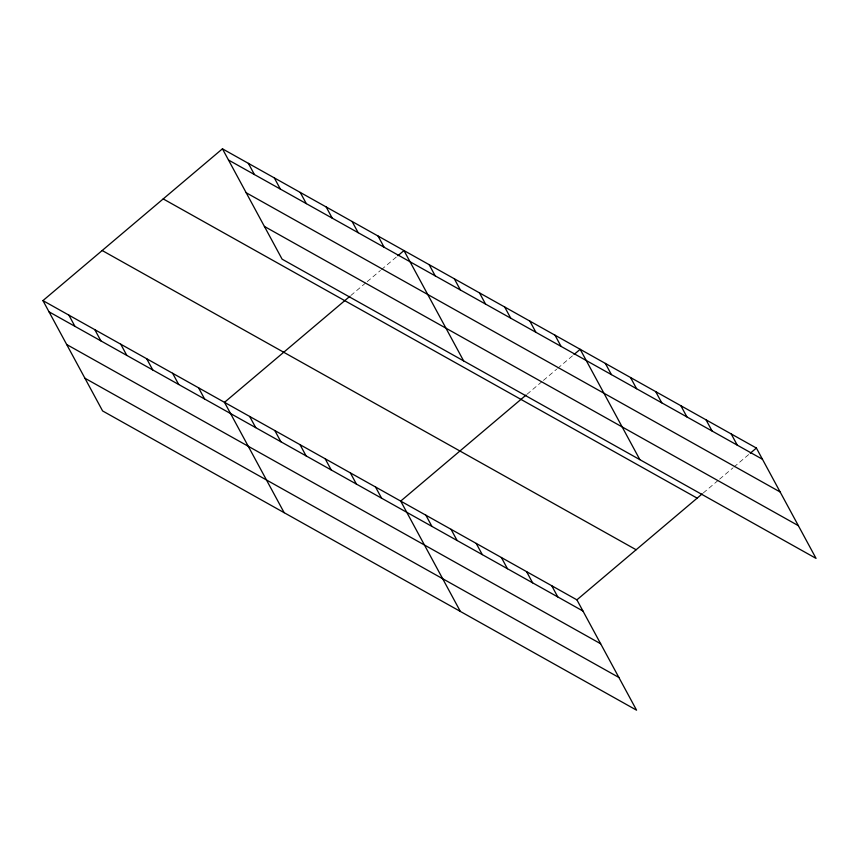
<?xml version="1.0" encoding="UTF-8"?>
<svg xmlns="http://www.w3.org/2000/svg" width="859" height="859" viewBox="0 0 859 859"><rect width="100%" height="100%" fill="white"/><g stroke="black" fill="none" stroke-linecap="round" stroke-linejoin="round"><path stroke-width="0.64" stroke-dasharray="4.29 3.22" d="M350.88 295.464L366.192 282.514M367.212 281.645L380.494 270.424M381.514 269.554L396.826 256.605M527.082 394.217L542.405 381.256M543.425 380.397L556.696 369.166M557.716 368.307L573.039 355.347M703.285 492.959L718.607 480.009M719.627 479.139L732.899 467.919M733.919 467.049L749.241 454.1"/><path stroke-width="1.29" d="M42.95 300.607L576.904 599.84L636.562 710.178L102.608 410.946L42.95 300.607L222.438 148.822L756.392 448.054L816.05 558.393L282.096 259.16L222.438 148.822M349.86 296.334L224.5 402.345L284.157 512.683M397.857 255.746L403.977 250.56L463.635 360.898M526.062 395.076L400.702 501.098L460.36 611.436M574.059 354.488L580.179 349.302L639.848 459.651M576.904 599.84L702.265 493.828M750.261 453.241L756.392 448.054M228.494 160.021L762.448 459.254M246.179 192.738L780.133 491.971M264.411 226.443L798.365 525.676M163.199 198.912L697.164 498.145M102.178 250.517L636.132 549.749M49.006 311.806L582.96 611.039M66.701 344.523L600.656 643.756M84.923 378.228L618.877 677.461M731.213 433.945L737.28 445.155M706.044 419.836L712.1 431.046M680.876 405.738L686.932 416.937M655.696 391.629L661.763 402.828M630.527 377.52L636.583 388.719M605.359 363.411L611.415 374.621M555.011 335.203L561.067 346.402M529.842 321.094L535.898 332.293M504.662 306.985L510.729 318.184M479.494 292.876L485.55 304.086M454.325 278.778L460.381 289.977M429.156 264.669L435.212 275.868M378.046 236.021L384.102 247.231M551.736 585.731L557.792 596.941M352.104 221.493L358.171 232.692M526.556 571.622L532.623 582.831M326.173 206.955L332.229 218.165M501.388 557.523L507.444 568.722M300.242 192.427L306.298 203.626M476.219 543.414L482.275 554.613M274.3 177.888L280.367 189.087M451.039 529.305L457.106 540.504M248.369 163.35L254.425 174.56M425.871 515.196L431.927 526.406M375.523 486.989L381.589 498.188M350.354 472.879L356.41 484.079M325.185 458.77L331.241 469.98M300.016 444.661L306.072 455.871M274.837 430.563L280.893 441.762M249.668 416.454L255.724 427.653M198.558 387.806L204.614 399.016M172.627 373.278L178.683 384.478M146.685 358.74L152.752 369.95M120.754 344.212L126.81 355.411M94.823 329.673L100.879 340.873M68.881 315.135L74.937 326.345"/></g></svg>
